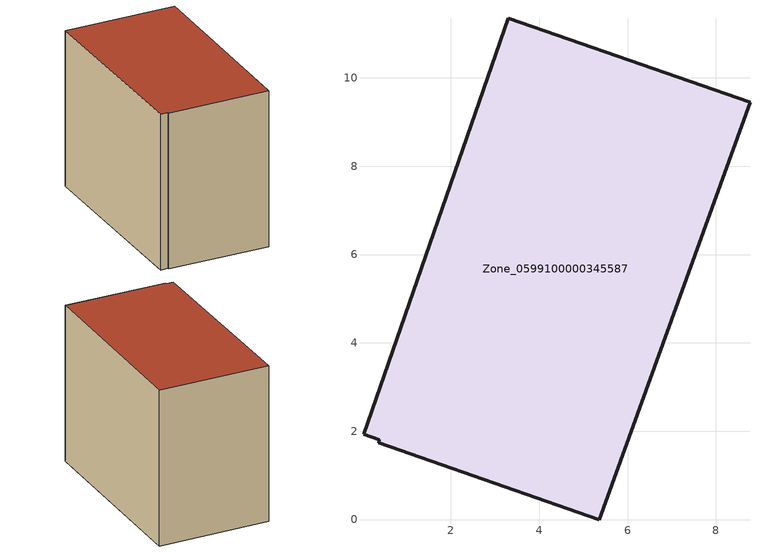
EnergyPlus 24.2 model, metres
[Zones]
Zone_0599100000345587
 floor ground (C_G): 0.39,1.8 0.02,1.93 3.3,11.35 8.77,9.44 5.36,0 0.37,1.74 z0
 wall outside (C_F): 8.77,9.44 3.3,11.35 0.02,1.93 0.39,1.8 0.37,1.74 5.36,0 8.77,9.44 z0:8.19
 roof outside (C_R): 0.02,1.93 0.39,1.8 0.37,1.74 5.36,0 8.77,9.44 3.3,11.35 z8.19
[BUILDING]
Pand.0599100000345587: North Axis=0; Terrain=City; Loads Convergence Tolerance Value=0.04; Temperature Convergence Tolerance Value=0.4; Solar Distribution=FullExterior; Maximum Number of Warmup Days=25; Minimum Number of Warmup Days=1
[Site:Location]
Rotterdam.The.Hague.AP_ZH_NLD Design_Conditions: Latitude=51.96; Longitude=4.45; Time Zone=1; Elevation=-4.5
[SITE:GROUNDTEMPERATURE:BUILDINGSURFACE]
18, 18, 18, 18, 18, 18, 18, 18, 18, 18, 18, 18
[MATERIAL] Thermal Absorptance=0.9; Solar Absorptance=0.7; Visible Absorptance=0.7
Name | Roughness | Thickness | Conductivity | Density | Specific Heat
G.TC.1992-2005 | MediumSmooth | 0.15 | 0.06 | 540 | 1210
F.TC.1992-2005 | Rough | 0.3 | 0.12 | 1920 | 840
R.TC.1992-2005 | MediumRough | 0.2 | 0.08 | 1500 | 1000
[CONSTRUCTION]
C_G: G.TC.1992-2005
C_F: F.TC.1992-2005
C_R: R.TC.1992-2005
[ZONE]
Zone_0599100000345587: Type=1; Multiplier=1; Ceiling Height=Autocalculate; Volume=Autocalculate; Floor Area=autocalculate; Part of Total Floor Area=Yes
[ZONEINFILTRATION:DESIGNFLOWRATE]
Infil_Zone_0599100000345587: Zone or ZoneList or Space or SpaceList=Zone_0599100000345587; Schedule=AlwaysOn; Design Flow Rate Calculation Method=Flow/Area; Flow Rate per Floor Area=0.0015; Constant Term Coefficient=1; Temperature Term Coefficient=0; Velocity Term Coefficient=0; Velocity Squared Term Coefficient=0
[HVACTEMPLATE:ZONE:IDEALLOADSAIRSYSTEM]
Zone_0599100000345587: Maximum Heating Supply Air Temperature=50; Minimum Cooling Supply Air Temperature=13; Maximum Heating Supply Air Humidity Ratio=0.0156; Minimum Cooling Supply Air Humidity Ratio=0.0077; Heating Limit=NoLimit; Cooling Limit=NoLimit; Dehumidification Control Type=ConstantSensibleHeatRatio; Cooling Sensible Heat Ratio=0.7; Dehumidification Setpoint=60; Humidification Control Type=None; Humidification Setpoint=30; Outdoor Air Method=None; Outdoor Air Flow Rate per Person=0.00944; Outdoor Air Flow Rate per Zone Floor Area=0; Outdoor Air Flow Rate per Zone=0; Demand Controlled Ventilation Type=None; Outdoor Air Economizer Type=NoEconomizer; Heat Recovery Type=None; Sensible Heat Recovery Effectiveness=0.7; Latent Heat Recovery Effectiveness=0.65
[ZONECONTROL:THERMOSTAT]
ThermostatControl_Zone_0599100000345587: Zone or ZoneList=Zone_0599100000345587; Control Type Schedule=DualSetpointControlType; Control 1=Thermostat_Zone_0599100000345587; Temperature Difference Between Cutout And Setpoint=0
[THERMOSTATSETPOINT:DUALSETPOINT]
Thermostat_Zone_0599100000345587: Heating Setpoint Temperature Schedule=HeatingSetpoint_Zone_0599100000345587; Cooling Setpoint Temperature Schedule=CoolingSetpoint_Zone_0599100000345587
[SCHEDULE:COMPACT]
HeatingSetpoint_Zone_0599100000345587: Through: 12/31, For: AllDays, Until: 24:00, 21
CoolingSetpoint_Zone_0599100000345587: Through: 12/31, For: AllDays, Until: 24:00, 24
DualSetpointControlType: Through: 12/31, For: AllDays, Until: 24:00, 4
AlwaysOn: Through: 12/31, For: AllDays, Until: 24:00, 1
